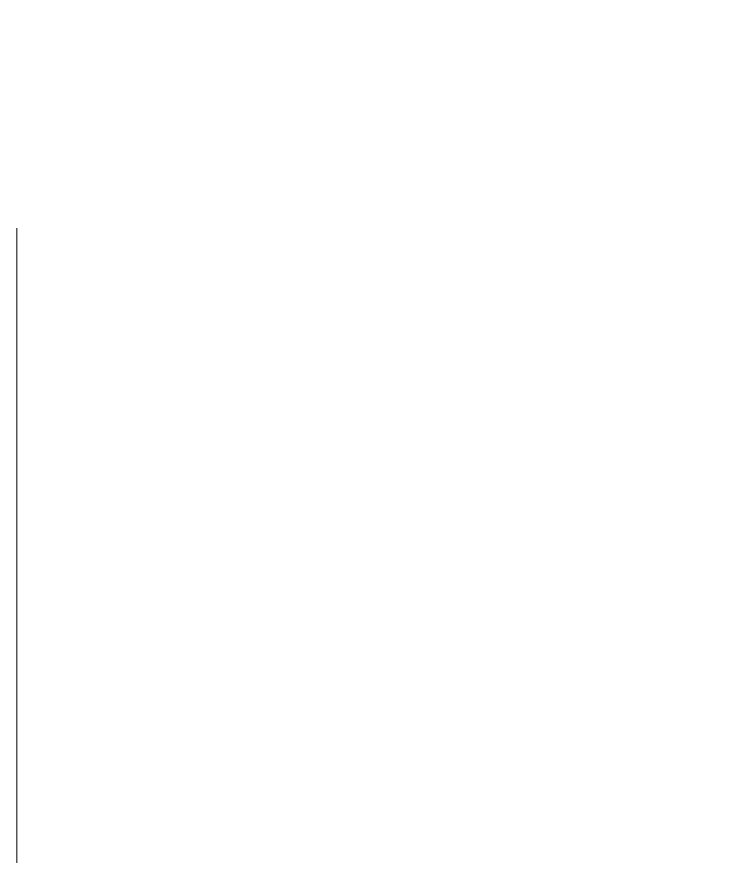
# Model space of a CAD drawing. Header units: millimetres. Extents: x 48966 to 155647, y -43515 to 26217.
# Drawn here: x 122932 to 125394, y -29753 to -26883 of the extents above; entities that cross this region are included whole.
import ezdxf

# ---------------------------------------------------------------- set-up
doc = ezdxf.new("R2010")
doc.units = ezdxf.units.MM
doc.linetypes.add('Осевые', pattern=[6350, 1270, -952.5, 3175, -952.5])
for name, color, linetype, lineweight in [('Обобщенные модели', 7, 'Continuous', 9), ('Обобщенные модели-1', 7, 'Continuous', 18), ('Оси-2', 7, 'Осевые', 9)]:
    doc.layers.add(name, color=color, linetype=linetype, lineweight=lineweight)

# ---------------------------------------------------------------- blocks, each defined once
blk = doc.blocks.new('Обвязочная балка 1 - Обвязочная балка 1-1451838-План 5-го этажа на отм_ _12_600')
at = {"layer": 'Обобщенные модели'}
for radius in [5129.1, 5099.2]:
    blk.add_arc((124281.6, -26883.4), radius, 270, 0.0062, dxfattribs=at)
at = {"layer": 'Обобщенные модели-1'}
for radius in [5140, 5090, 5136, 5094]:
    blk.add_arc((124281.6, -26883.4), radius, 270, 0.0062, dxfattribs=at)

msp = doc.modelspace()

# ---------------------------------------------------------------- linework, layer by layer
at = {"layer": 'Оси-2'}
msp.add_line((122931.6, 25417.1), (122931.6, -41737.8), dxfattribs=at)

# ---------------------------------------------------------------- block references
at = {"layer": 'Обобщенные модели'}
msp.add_blockref('Обвязочная балка 1 - Обвязочная балка 1-1451838-План 5-го этажа на отм_ _12_600', (0, 0), dxfattribs=at)

doc.saveas('drawing.dxf')
